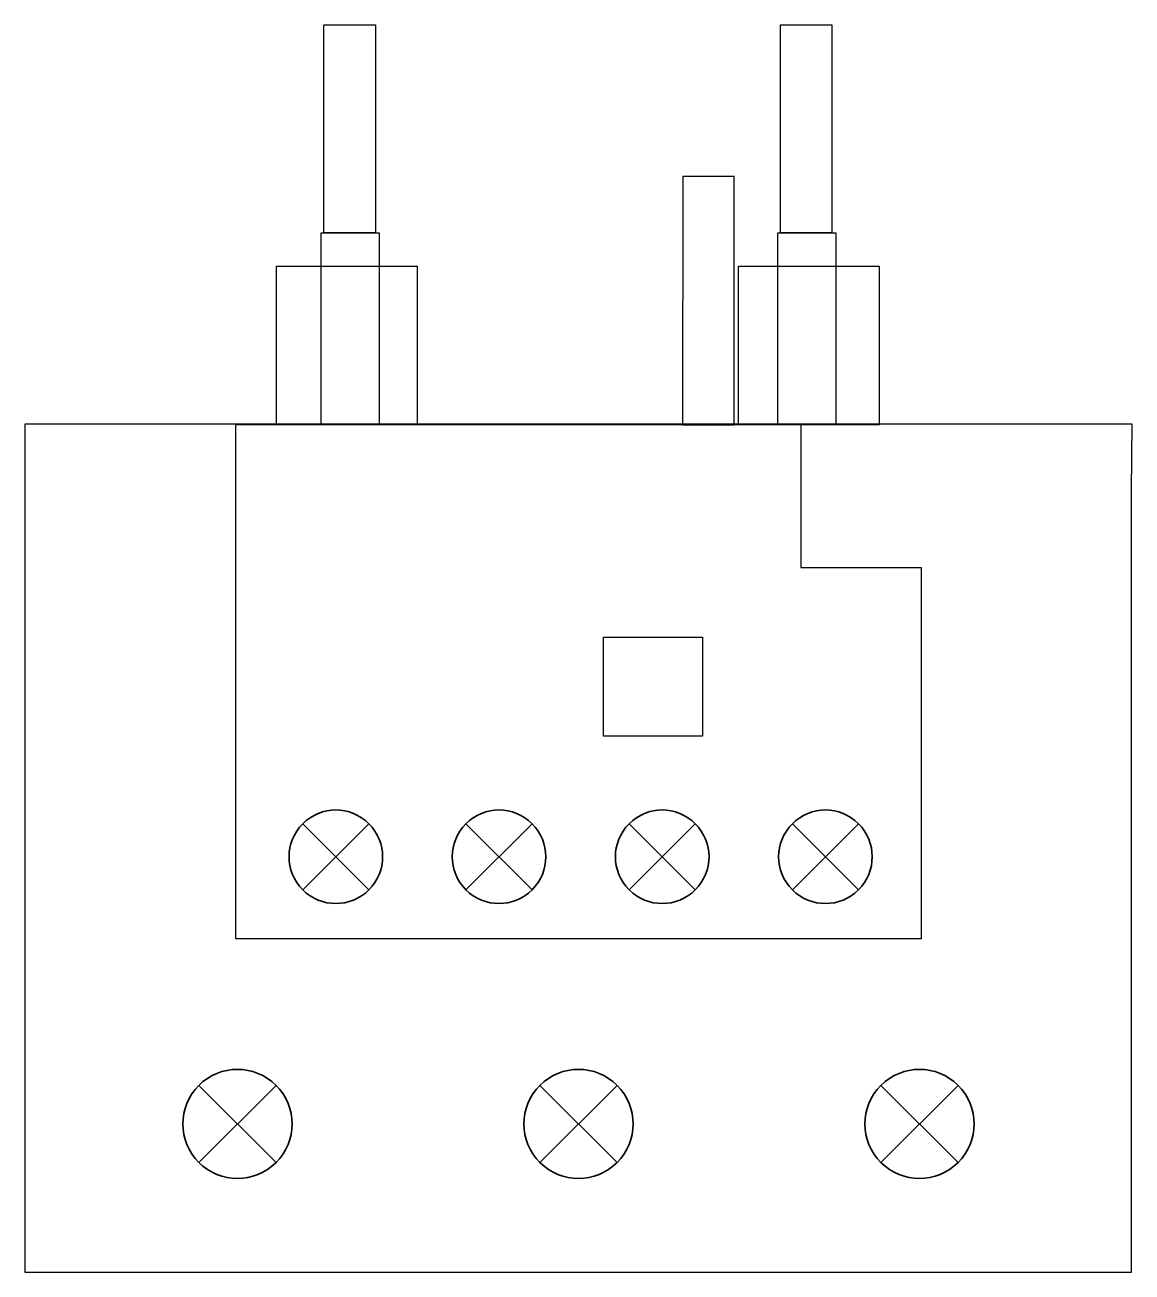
# Model space of a CAD drawing. Header units: inches. Extents: x 0.9 to 71.9, y -54.5 to 25.5.
import ezdxf

# ---------------------------------------------------------------- set-up
doc = ezdxf.new("R2010")
doc.units = ezdxf.units.IN
doc.header["$MEASUREMENT"] = 0
doc.layers.add('Layer 1', color=7, linetype='Continuous')

# ---------------------------------------------------------------- blocks, each defined once
blk = doc.blocks.new('block 3')
at = {"layer": 'Layer 1', "color": 7, "lineweight": 30}
blk.add_lwpolyline([(127.349, -54.382), (198.349, -54.382), (198.349, 0), (127.386, 0), (127.386, -50.142), (127.349, -54.382)], dxfattribs=at)
blk = doc.blocks.new('block 6')
at = {"layer": 'Layer 1', "color": 7, "lineweight": 30}
for points in [[(182.246, -7.025), (187.196, -11.975)], [(182.246, -11.975), (187.196, -7.025)]]:
    blk.add_lwpolyline(points, dxfattribs=at)
blk = doc.blocks.new('block 5')
at = {"layer": 'Layer 1', "color": 7, "lineweight": 35}
blk.add_open_spline([(182.246, -11.975), (183.613, -13.342), (185.829, -13.342), (187.196, -11.975), (188.563, -10.608), (188.563, -8.392), (187.196, -7.025), (185.829, -5.658), (183.613, -5.658), (182.246, -7.025), (180.879, -8.392), (180.879, -10.608), (182.246, -11.975)], degree=3, knots=[0, 0, 0, 0, 1, 1, 1, 2, 2, 2, 3, 3, 3, 4, 4, 4, 4], dxfattribs=at)
at = {"layer": 'Layer 1'}
blk.add_blockref('block 6', (0, 0), dxfattribs=at)
blk = doc.blocks.new('block 8')
at = {"layer": 'Layer 1', "color": 7, "lineweight": 30}
for points in [[(160.374, -7.025), (165.324, -11.975)], [(160.374, -11.975), (165.323, -7.025)]]:
    blk.add_lwpolyline(points, dxfattribs=at)
blk = doc.blocks.new('block 7')
at = {"layer": 'Layer 1', "color": 7, "lineweight": 35}
blk.add_open_spline([(160.374, -11.975), (161.741, -13.342), (163.957, -13.342), (165.324, -11.975), (166.69, -10.608), (166.69, -8.392), (165.324, -7.025), (163.956, -5.658), (161.741, -5.658), (160.374, -7.025), (159.007, -8.392), (159.007, -10.608), (160.374, -11.975)], degree=3, knots=[0, 0, 0, 0, 1, 1, 1, 2, 2, 2, 3, 3, 3, 4, 4, 4, 4], dxfattribs=at)
at = {"layer": 'Layer 1'}
blk.add_blockref('block 8', (0, 0), dxfattribs=at)
blk = doc.blocks.new('block 10')
at = {"layer": 'Layer 1', "color": 7, "lineweight": 30}
for points in [[(138.502, -7.025), (143.451, -11.975)], [(138.502, -11.975), (143.451, -7.025)]]:
    blk.add_lwpolyline(points, dxfattribs=at)
blk = doc.blocks.new('block 9')
at = {"layer": 'Layer 1', "color": 7, "lineweight": 35}
blk.add_open_spline([(138.502, -11.975), (139.869, -13.342), (142.084, -13.342), (143.451, -11.975), (144.818, -10.608), (144.818, -8.392), (143.451, -7.025), (142.084, -5.658), (139.869, -5.658), (138.502, -7.025), (137.135, -8.392), (137.135, -10.608), (138.502, -11.975)], degree=3, knots=[0, 0, 0, 0, 1, 1, 1, 2, 2, 2, 3, 3, 3, 4, 4, 4, 4], dxfattribs=at)
at = {"layer": 'Layer 1'}
blk.add_blockref('block 10', (0, 0), dxfattribs=at)
blk = doc.blocks.new('block 4')
at = {"layer": 'Layer 1'}
for name in ['block 9', 'block 7', 'block 5']:
    blk.add_blockref(name, (0, 0), dxfattribs=at)
blk = doc.blocks.new('block 14')
at = {"layer": 'Layer 1', "color": 7, "lineweight": 30}
for points in [[(176.29, -24.519), (180.532, -28.761)], [(176.29, -28.761), (180.532, -24.519)]]:
    blk.add_lwpolyline(points, dxfattribs=at)
blk = doc.blocks.new('block 13')
at = {"layer": 'Layer 1', "color": 7, "lineweight": 35}
blk.add_open_spline([(176.29, -28.762), (177.461, -29.933), (179.361, -29.933), (180.532, -28.761), (181.704, -27.59), (181.704, -25.691), (180.532, -24.519), (179.361, -23.347), (177.461, -23.347), (176.29, -24.519), (175.118, -25.69), (175.118, -27.59), (176.29, -28.762)], degree=3, knots=[0, 0, 0, 0, 1, 1, 1, 2, 2, 2, 3, 3, 3, 4, 4, 4, 4], dxfattribs=at)
at = {"layer": 'Layer 1'}
blk.add_blockref('block 14', (0, 0), dxfattribs=at)
blk = doc.blocks.new('block 16')
at = {"layer": 'Layer 1', "color": 7, "lineweight": 30}
for points in [[(165.824, -24.519), (170.067, -28.761)], [(165.824, -28.761), (170.067, -24.519)]]:
    blk.add_lwpolyline(points, dxfattribs=at)
blk = doc.blocks.new('block 15')
at = {"layer": 'Layer 1', "color": 7, "lineweight": 35}
blk.add_open_spline([(165.824, -28.762), (166.996, -29.933), (168.895, -29.933), (170.067, -28.761), (171.238, -27.59), (171.238, -25.691), (170.067, -24.519), (168.895, -23.347), (166.996, -23.347), (165.824, -24.519), (164.652, -25.69), (164.652, -27.59), (165.824, -28.762)], degree=3, knots=[0, 0, 0, 0, 1, 1, 1, 2, 2, 2, 3, 3, 3, 4, 4, 4, 4], dxfattribs=at)
at = {"layer": 'Layer 1'}
blk.add_blockref('block 16', (0, 0), dxfattribs=at)
blk = doc.blocks.new('block 18')
at = {"layer": 'Layer 1', "color": 7, "lineweight": 30}
for points in [[(155.358, -24.519), (159.601, -28.761)], [(155.358, -28.761), (159.601, -24.519)]]:
    blk.add_lwpolyline(points, dxfattribs=at)
blk = doc.blocks.new('block 17')
at = {"layer": 'Layer 1', "color": 7, "lineweight": 35}
blk.add_open_spline([(155.358, -28.762), (156.53, -29.933), (158.429, -29.933), (159.601, -28.761), (160.772, -27.59), (160.772, -25.691), (159.601, -24.519), (158.429, -23.347), (156.53, -23.347), (155.358, -24.519), (154.187, -25.69), (154.186, -27.59), (155.358, -28.762)], degree=3, knots=[0, 0, 0, 0, 1, 1, 1, 2, 2, 2, 3, 3, 3, 4, 4, 4, 4], dxfattribs=at)
at = {"layer": 'Layer 1'}
blk.add_blockref('block 18', (0, 0), dxfattribs=at)
blk = doc.blocks.new('block 20')
at = {"layer": 'Layer 1', "color": 7, "lineweight": 30}
for points in [[(144.893, -24.519), (149.135, -28.761)], [(144.893, -28.761), (149.135, -24.519)]]:
    blk.add_lwpolyline(points, dxfattribs=at)
blk = doc.blocks.new('block 19')
at = {"layer": 'Layer 1', "color": 7, "lineweight": 35}
blk.add_open_spline([(144.893, -28.762), (146.064, -29.933), (147.964, -29.933), (149.135, -28.761), (150.307, -27.59), (150.307, -25.691), (149.135, -24.519), (147.963, -23.347), (146.064, -23.347), (144.893, -24.519), (143.721, -25.69), (143.721, -27.59), (144.893, -28.762)], degree=3, knots=[0, 0, 0, 0, 1, 1, 1, 2, 2, 2, 3, 3, 3, 4, 4, 4, 4], dxfattribs=at)
at = {"layer": 'Layer 1'}
blk.add_blockref('block 20', (0, 0), dxfattribs=at)
blk = doc.blocks.new('block 12')
at = {"layer": 'Layer 1'}
for name in ['block 19', 'block 17', 'block 15', 'block 13']:
    blk.add_blockref(name, (0, 0), dxfattribs=at)
blk = doc.blocks.new('block 21')
at = {"layer": 'Layer 1', "color": 7, "lineweight": 30}
blk.add_lwpolyline([(161.253, -40.723), (154.903, -40.723), (154.903, -34.373), (161.253, -34.373), (161.253, -40.723)], dxfattribs=at)
blk = doc.blocks.new('block 11')
at = {"layer": 'Layer 1', "color": 7, "lineweight": 30}
blk.add_lwpolyline([(184.82, -54.378), (148.597, -54.378), (148.597, -45.205), (140.878, -45.205), (140.878, -21.378), (184.82, -21.378), (184.82, -54.378)], dxfattribs=at)
at = {"layer": 'Layer 1'}
for name in ['block 12', 'block 21']:
    blk.add_blockref(name, (0, 0), dxfattribs=at)
blk = doc.blocks.new('block 24')
at = {"layer": 'Layer 1', "color": 7, "lineweight": 30}
for points in [[(179.352, -66.666), (175.625, -66.666), (175.625, -54.383), (179.352, -54.383), (179.352, -66.666)], [(179.178, -80), (175.878, -80), (175.878, -66.666), (179.178, -66.666), (179.178, -80)]]:
    blk.add_lwpolyline(points, dxfattribs=at)
blk = doc.blocks.new('block 25')
at = {"layer": 'Layer 1', "color": 7, "lineweight": 30}
for points in [[(150.072, -66.666), (146.345, -66.666), (146.345, -54.383), (150.072, -54.383), (150.072, -66.666)], [(149.898, -80), (146.598, -80), (146.598, -66.666), (149.898, -66.666), (149.898, -80)]]:
    blk.add_lwpolyline(points, dxfattribs=at)
blk = doc.blocks.new('block 26')
at = {"layer": 'Layer 1', "color": 7, "lineweight": 30}
for points in [[(150.072, -66.666), (146.345, -66.666), (146.345, -54.383), (150.072, -54.383), (150.072, -66.666)], [(149.898, -80), (146.598, -80), (146.598, -66.666), (149.898, -66.666), (149.898, -80)]]:
    blk.add_lwpolyline(points, dxfattribs=at)
blk = doc.blocks.new('block 23')
at = {"layer": 'Layer 1'}
for name in ['block 25', 'block 26', 'block 24']:
    blk.add_blockref(name, (0, 0), dxfattribs=at)

msp = doc.modelspace()

# ---------------------------------------------------------------- linework, layer by layer
at = {"layer": 'Layer 1', "color": 7, "lineweight": 30}
for points in [[(43.126, -0.125), (46.428, -0.125), (46.421, 15.803), (43.137, 15.789), (43.126, -0.125)], [(17.074, 10.038), (26.092, 10.038), (26.092, -0.128), (17.074, -0.128), (17.074, 10.038)], [(46.707, 10.038), (55.726, 10.038), (55.726, -0.128), (46.707, -0.128), (46.707, 10.038)]]:
    msp.add_lwpolyline(points, dxfattribs=at)

# ---------------------------------------------------------------- block references
at = {"layer": 'Layer 1', "rotation": 180}
for name in ['block 23', 'block 3', 'block 11', 'block 4']:
    msp.add_blockref(name, (199.295, -54.48), dxfattribs=at)

doc.saveas('drawing.dxf')
